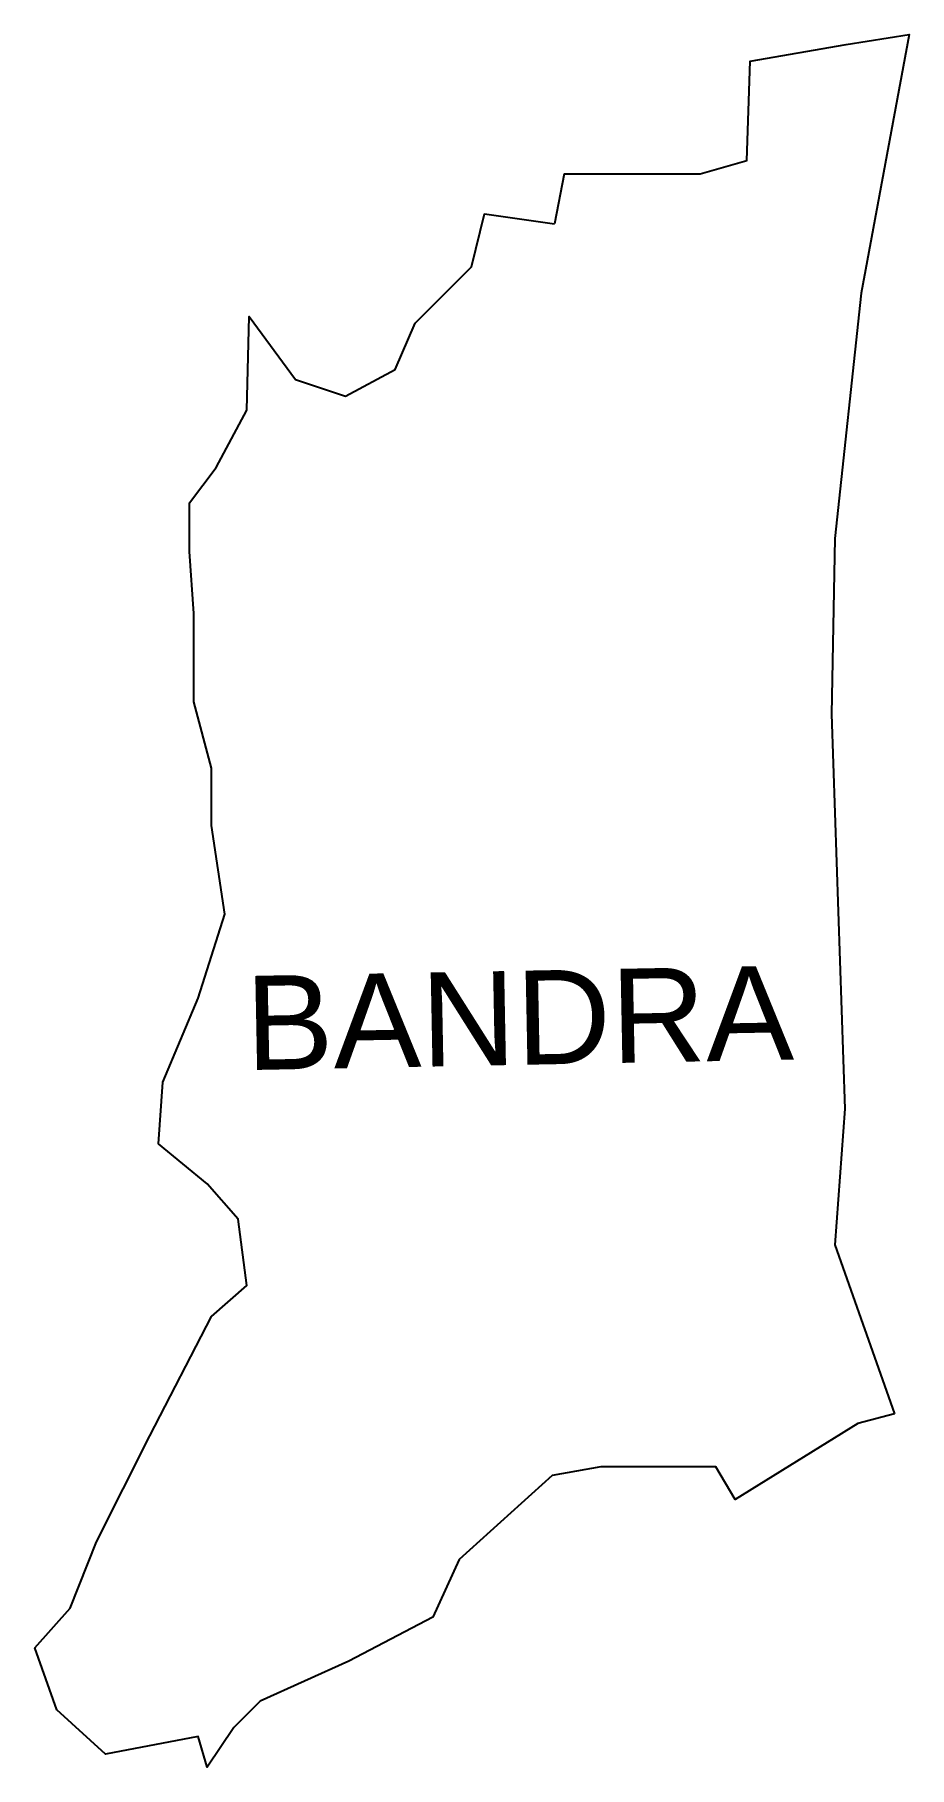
# Model space of a CAD drawing. Header units: metres. Extents: x 270268 to 273055, y 2106718 to 2112242.
import ezdxf

# ---------------------------------------------------------------- set-up
doc = ezdxf.new("R2010")
doc.units = ezdxf.units.M
doc.layers.add('village', color=3, linetype='Continuous')
doc.layers.add('VILLAGE NAME', color=250, linetype='Continuous')

msp = doc.modelspace()

# ---------------------------------------------------------------- linework, layer by layer
at = {"color": 6}
msp.add_line((271955.8, 2111798.2), (271924.1, 2111639.6), dxfattribs=at)
at = {"layer": 'village', "color": 6}
for points in [[(271955.8, 2111798.2, 0), (272389.2, 2111798.2, 0), (272537.3, 2111840.5, 0), (272547.8, 2112157.7, 0), (272854.4, 2112210.6, 0), (273055.3, 2112242.3, 0), (272902.3, 2111418.3, 0), (272817.7, 2110635.9, 0), (272807.1, 2110075.6, 0), (272849.4, 2108817.5, 0), (272817.7, 2108384, 0), (273008, 2107844.8, 0)], [(273008, 2107844.8, 0), (272891.7, 2107814.5, 0), (272500.5, 2107571.3, 0), (272438.8, 2107676.3, 0), (272072.3, 2107676.3, 0), (271917.3, 2107648.1, 0), (271621.2, 2107380.3, 0), (271536.7, 2107197, 0), (271268.8, 2107056.1, 0), (270986.9, 2106929.2, 0), (270902.3, 2106844.6, 0), (270817.7, 2106717.8, 0), (270789.5, 2106816.4, 0), (270493.5, 2106760, 0), (270338.4, 2106901, 0), (270268, 2107098.4, 0), (270380.7, 2107225.2, 0), (270465.3, 2107436.7, 0), (270634.5, 2107775, 0), (270831.8, 2108155.6, 0), (270944.6, 2108254.3, 0), (270916.4, 2108465.7, 0), (270817.7, 2108578.5, 0), (270662.7, 2108705.4, 0), (270676.8, 2108902.7, 0), (270789.5, 2109170.6, 0), (270874.1, 2109438.4, 0), (270831.8, 2109720.4, 0), (270831.8, 2109903.6, 0), (270775.4, 2110115.1, 0), (270775.4, 2110397, 0), (270761.3, 2110594.3, 0), (270761.3, 2110749.4, 0), (270845.9, 2110862.2, 0), (270944.6, 2111045.4, 0), (270951.4, 2111343.6, 0), (271099.4, 2111142.7, 0), (271258, 2111089.9, 0), (271416.6, 2111174.4, 0), (271480, 2111322.5, 0), (271659.7, 2111502.2, 0), (271702, 2111671.4, 0), (271924.1, 2111639.6, 0)]]:
    msp.add_polyline3d(points, dxfattribs=at)

# ---------------------------------------------------------------- texts
at = {"layer": 'VILLAGE NAME', "insert": (270936.8, 2109240.7), "char_height": 300, "attachment_point": 1, "rotation": 1.1028}
msp.add_mtext_dynamic_manual_height_columns('{\\fArial|b0|i0|c0|p34;BANDRA}', width=2578.433, gutter_width=1928.7, heights=[0], dxfattribs=at)
msp.add_mtext_dynamic_manual_height_columns('{\\fArial|b0|i0|c0|p34;BANDRA}', width=2578.433, gutter_width=1928.7, heights=[0], dxfattribs=at)

doc.saveas('drawing.dxf')
